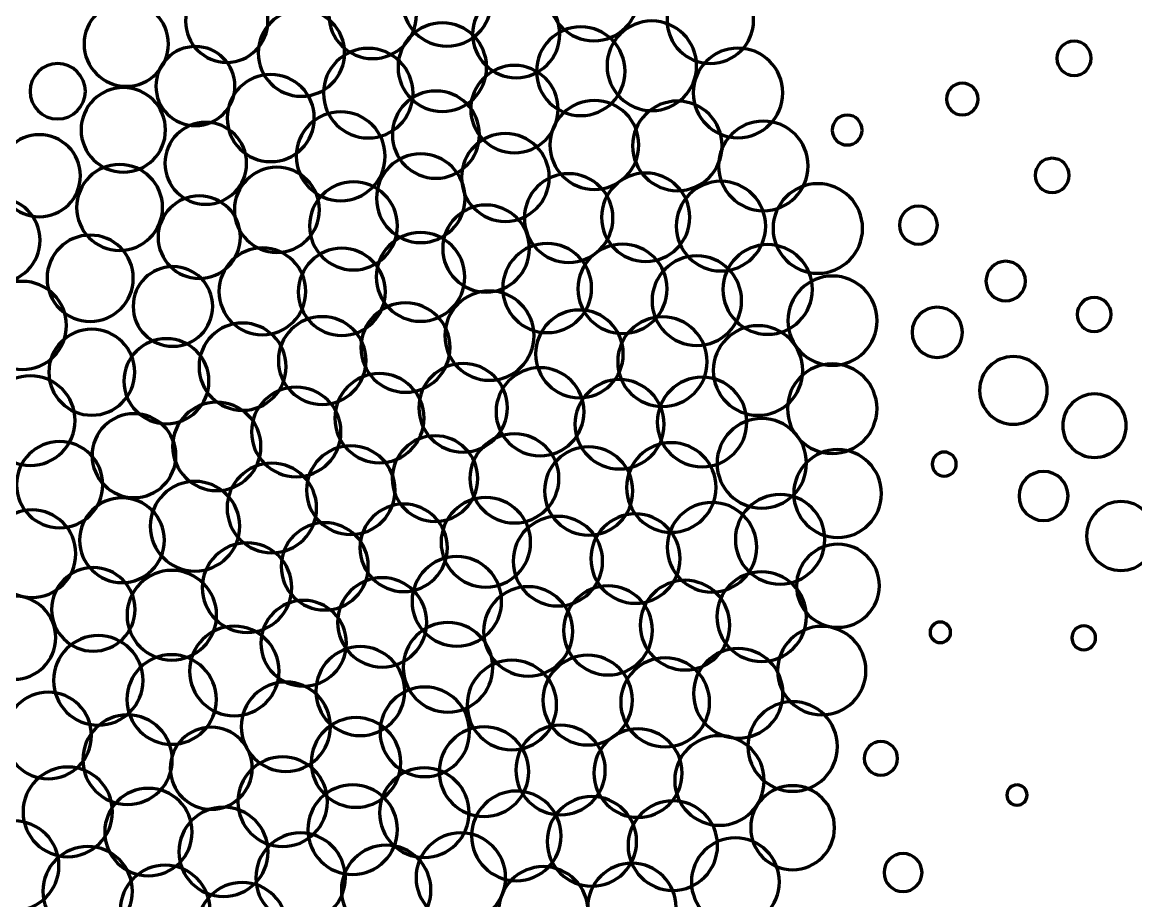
# Model space of a CAD drawing. Header units: inches. Extents: x 41 to 2959, y -2668 to -383.
# Drawn here: x 866 to 1374, y -2118 to -1717 of the extents above; entities that cross this region are included whole.
import ezdxf

# ---------------------------------------------------------------- set-up
doc = ezdxf.new("R2010")
doc.units = ezdxf.units.IN
doc.header["$MEASUREMENT"] = 0
doc.layers.add('Layer 1', color=7, linetype='Continuous')

# ---------------------------------------------------------------- blocks, each defined once
blk = doc.blocks.new('block 3')
at = {"layer": 'Layer 1', "color": 7, "lineweight": 70}
for points in [[(1126.99, -1685.03), (1138.27, -1685.03), (1147.42, -1694.17), (1147.42, -1705.45), (1147.42, -1716.74), (1138.27, -1725.88), (1126.99, -1725.88), (1115.7, -1725.88), (1106.56, -1716.74), (1106.56, -1705.45), (1106.56, -1694.17), (1115.7, -1685.03), (1126.99, -1685.03)], [(1059.95, -1687.9), (1071.12, -1687.9), (1080.18, -1696.95), (1080.18, -1708.12), (1080.18, -1719.29), (1071.12, -1728.35), (1059.95, -1728.35), (1048.79, -1728.35), (1039.73, -1719.29), (1039.73, -1708.12), (1039.73, -1696.95), (1048.79, -1687.9), (1059.95, -1687.9)], [(1026.06, -1693.96), (1037.12, -1693.96), (1046.08, -1702.93), (1046.08, -1713.98), (1046.08, -1725.04), (1037.12, -1734), (1026.06, -1734), (1015.01, -1734), (1006.04, -1725.04), (1006.04, -1713.98), (1006.04, -1702.93), (1015.01, -1693.96), (1026.06, -1693.96)], [(1180.15, -1696.73), (1191.05, -1696.73), (1199.89, -1705.56), (1199.89, -1716.47), (1199.89, -1727.37), (1191.05, -1736.22), (1180.15, -1736.22), (1169.24, -1736.22), (1160.4, -1727.37), (1160.4, -1716.47), (1160.4, -1705.56), (1169.24, -1696.73), (1180.15, -1696.73)], [(959.45, -1698.15), (969.83, -1698.15), (978.24, -1706.56), (978.24, -1716.93), (978.24, -1727.31), (969.83, -1735.72), (959.45, -1735.72), (949.07, -1735.72), (940.66, -1727.31), (940.66, -1716.93), (940.66, -1706.56), (949.07, -1698.15), (959.45, -1698.15)], [(1091.56, -1702.98), (1102.54, -1702.98), (1111.44, -1711.88), (1111.44, -1722.86), (1111.44, -1733.84), (1102.54, -1742.74), (1091.56, -1742.74), (1080.58, -1742.74), (1071.67, -1733.84), (1071.67, -1722.86), (1071.67, -1711.88), (1080.58, -1702.98), (1091.56, -1702.98)], [(913.61, -1708.09), (924.25, -1708.09), (932.88, -1716.72), (932.88, -1727.36), (932.88, -1738), (924.25, -1746.62), (913.61, -1746.62), (902.97, -1746.62), (894.35, -1738), (894.35, -1727.36), (894.35, -1716.72), (902.97, -1708.09), (913.61, -1708.09)], [(993.52, -1711.7), (1004.43, -1711.7), (1013.27, -1720.54), (1013.27, -1731.44), (1013.27, -1742.35), (1004.43, -1751.19), (993.52, -1751.19), (982.62, -1751.19), (973.78, -1742.35), (973.78, -1731.44), (973.78, -1720.54), (982.62, -1711.7), (993.52, -1711.7)], [(1153.46, -1716.86), (1164.74, -1716.86), (1173.89, -1726.01), (1173.89, -1737.29), (1173.89, -1748.58), (1164.74, -1757.73), (1153.46, -1757.73), (1142.18, -1757.73), (1133.03, -1748.58), (1133.03, -1737.29), (1133.03, -1726.01), (1142.18, -1716.86), (1153.46, -1716.86)], [(1057.85, -1717.71), (1069.02, -1717.71), (1078.07, -1726.76), (1078.07, -1737.93), (1078.07, -1749.1), (1069.02, -1758.16), (1057.85, -1758.16), (1046.68, -1758.16), (1037.62, -1749.1), (1037.62, -1737.93), (1037.62, -1726.76), (1046.68, -1717.71), (1057.85, -1717.71)], [(1121.05, -1719.58), (1132.22, -1719.58), (1141.27, -1728.64), (1141.27, -1739.81), (1141.27, -1750.98), (1132.22, -1760.03), (1121.05, -1760.03), (1109.88, -1760.03), (1100.82, -1750.98), (1100.82, -1739.81), (1100.82, -1728.64), (1109.88, -1719.58), (1121.05, -1719.58)], [(1346.14, -1726.04), (1350.47, -1726.04), (1353.98, -1729.54), (1353.98, -1733.87), (1353.98, -1738.2), (1350.47, -1741.71), (1346.14, -1741.71), (1341.81, -1741.71), (1338.3, -1738.2), (1338.3, -1733.87), (1338.3, -1729.54), (1341.81, -1726.04), (1346.14, -1726.04)], [(945.15, -1728.52), (955.11, -1728.52), (963.18, -1736.59), (963.18, -1746.55), (963.18, -1756.51), (955.11, -1764.59), (945.15, -1764.59), (935.19, -1764.59), (927.12, -1756.51), (927.12, -1746.55), (927.12, -1736.59), (935.19, -1728.52), (945.15, -1728.52)], [(1024.03, -1729.35), (1035.32, -1729.35), (1044.46, -1738.5), (1044.46, -1749.78), (1044.46, -1761.06), (1035.32, -1770.21), (1024.03, -1770.21), (1012.75, -1770.21), (1003.6, -1761.06), (1003.6, -1749.78), (1003.6, -1738.5), (1012.75, -1729.35), (1024.03, -1729.35)], [(1192.77, -1729.23), (1204.06, -1729.23), (1213.2, -1738.37), (1213.2, -1749.66), (1213.2, -1760.94), (1204.06, -1770.09), (1192.77, -1770.09), (1181.49, -1770.09), (1172.34, -1760.94), (1172.34, -1749.66), (1172.34, -1738.37), (1181.49, -1729.23), (1192.77, -1729.23)], [(882.32, -1736.29), (889.3, -1736.29), (894.95, -1741.94), (894.95, -1748.92), (894.95, -1755.89), (889.3, -1761.55), (882.32, -1761.55), (875.35, -1761.55), (869.7, -1755.89), (869.7, -1748.92), (869.7, -1741.94), (875.35, -1736.29), (882.32, -1736.29)], [(1090.77, -1737.11), (1101.79, -1737.11), (1110.72, -1746.04), (1110.72, -1757.06), (1110.72, -1768.08), (1101.79, -1777.01), (1090.77, -1777.01), (1079.75, -1777.01), (1070.82, -1768.08), (1070.82, -1757.06), (1070.82, -1746.04), (1079.75, -1737.11), (1090.77, -1737.11)], [(979.54, -1741.24), (990.52, -1741.24), (999.42, -1750.15), (999.42, -1761.13), (999.42, -1772.11), (990.52, -1781.01), (979.54, -1781.01), (968.56, -1781.01), (959.66, -1772.11), (959.66, -1761.13), (959.66, -1750.15), (968.56, -1741.24), (979.54, -1741.24)], [(912.27, -1747.25), (922.91, -1747.25), (931.53, -1755.87), (931.53, -1766.51), (931.53, -1777.15), (922.91, -1785.78), (912.27, -1785.78), (901.63, -1785.78), (893, -1777.15), (893, -1766.51), (893, -1755.87), (901.63, -1747.25), (912.27, -1747.25)], [(1295.15, -1745.27), (1299.14, -1745.27), (1302.37, -1748.51), (1302.37, -1752.49), (1302.37, -1756.48), (1299.14, -1759.72), (1295.15, -1759.72), (1291.16, -1759.72), (1287.93, -1756.48), (1287.93, -1752.49), (1287.93, -1748.51), (1291.16, -1745.27), (1295.15, -1745.27)], [(1054.92, -1748.8), (1065.9, -1748.8), (1074.8, -1757.71), (1074.8, -1768.69), (1074.8, -1779.67), (1065.9, -1788.57), (1054.92, -1788.57), (1043.94, -1788.57), (1035.04, -1779.67), (1035.04, -1768.69), (1035.04, -1757.71), (1043.94, -1748.8), (1054.92, -1748.8)], [(1127.23, -1753.1), (1138.44, -1753.1), (1147.52, -1762.19), (1147.52, -1773.4), (1147.52, -1784.6), (1138.44, -1793.69), (1127.23, -1793.69), (1116.03, -1793.69), (1106.94, -1784.6), (1106.94, -1773.4), (1106.94, -1762.19), (1116.03, -1753.1), (1127.23, -1753.1)], [(1165.1, -1753.39), (1176.38, -1753.39), (1185.53, -1762.53), (1185.53, -1773.82), (1185.53, -1785.1), (1176.38, -1794.24), (1165.1, -1794.24), (1153.82, -1794.24), (1144.67, -1785.1), (1144.67, -1773.82), (1144.67, -1762.53), (1153.82, -1753.39), (1165.1, -1753.39)], [(949.89, -1763.12), (960.19, -1763.12), (968.54, -1771.47), (968.54, -1781.77), (968.54, -1792.07), (960.19, -1800.42), (949.89, -1800.42), (939.59, -1800.42), (931.24, -1792.07), (931.24, -1781.77), (931.24, -1771.47), (939.59, -1763.12), (949.89, -1763.12)], [(1011.47, -1758.27), (1022.68, -1758.27), (1031.76, -1767.36), (1031.76, -1778.57), (1031.76, -1789.77), (1022.68, -1798.86), (1011.47, -1798.86), (1000.26, -1798.86), (991.18, -1789.77), (991.18, -1778.57), (991.18, -1767.36), (1000.26, -1758.27), (1011.47, -1758.27)], [(1204.34, -1762.53), (1215.63, -1762.53), (1224.77, -1771.68), (1224.77, -1782.96), (1224.77, -1794.24), (1215.63, -1803.39), (1204.34, -1803.39), (1193.06, -1803.39), (1183.92, -1794.24), (1183.92, -1782.96), (1183.92, -1771.68), (1193.06, -1762.53), (1204.34, -1762.53)], [(1242.61, -1759.77), (1246.37, -1759.77), (1249.42, -1762.82), (1249.42, -1766.58), (1249.42, -1770.35), (1246.37, -1773.4), (1242.61, -1773.4), (1238.85, -1773.4), (1235.8, -1770.35), (1235.8, -1766.58), (1235.8, -1762.82), (1238.85, -1759.77), (1242.61, -1759.77)], [(1086.61, -1768.2), (1097.66, -1768.2), (1106.63, -1777.16), (1106.63, -1788.22), (1106.63, -1799.27), (1097.66, -1808.23), (1086.61, -1808.23), (1075.55, -1808.23), (1066.59, -1799.27), (1066.59, -1788.22), (1066.59, -1777.16), (1075.55, -1768.2), (1086.61, -1768.2)], [(873.95, -1768.71), (884.29, -1768.71), (892.66, -1777.09), (892.66, -1787.43), (892.66, -1797.76), (884.29, -1806.14), (873.95, -1806.14), (863.61, -1806.14), (855.23, -1797.76), (855.23, -1787.43), (855.23, -1777.09), (863.61, -1768.71), (873.95, -1768.71)], [(1048.01, -1777.46), (1059.18, -1777.46), (1068.24, -1786.51), (1068.24, -1797.68), (1068.24, -1808.85), (1059.18, -1817.91), (1048.01, -1817.91), (1036.85, -1817.91), (1027.79, -1808.85), (1027.79, -1797.68), (1027.79, -1786.51), (1036.85, -1777.46), (1048.01, -1777.46)], [(910.57, -1782.29), (921.4, -1782.29), (930.18, -1791.07), (930.18, -1801.9), (930.18, -1812.73), (921.4, -1821.51), (910.57, -1821.51), (899.74, -1821.51), (890.96, -1812.73), (890.96, -1801.9), (890.96, -1791.07), (899.74, -1782.29), (910.57, -1782.29)], [(1336.15, -1779.49), (1340.44, -1779.49), (1343.92, -1782.97), (1343.92, -1787.27), (1343.92, -1791.55), (1340.44, -1795.03), (1336.15, -1795.03), (1331.86, -1795.03), (1328.38, -1791.55), (1328.38, -1787.27), (1328.38, -1782.97), (1331.86, -1779.49), (1336.15, -1779.49)], [(982.35, -1783.58), (993.06, -1783.58), (1001.75, -1792.26), (1001.75, -1802.98), (1001.75, -1813.69), (993.06, -1822.38), (982.35, -1822.38), (971.63, -1822.38), (962.94, -1813.69), (962.94, -1802.98), (962.94, -1792.26), (971.63, -1783.58), (982.35, -1783.58)], [(1115.49, -1786.52), (1126.66, -1786.52), (1135.72, -1795.57), (1135.72, -1806.74), (1135.72, -1817.91), (1126.66, -1826.97), (1115.49, -1826.97), (1104.32, -1826.97), (1095.27, -1817.91), (1095.27, -1806.74), (1095.27, -1795.57), (1104.32, -1786.52), (1115.49, -1786.52)], [(1150.65, -1786.21), (1161.78, -1786.21), (1170.8, -1795.23), (1170.8, -1806.36), (1170.8, -1817.5), (1161.78, -1826.52), (1150.65, -1826.52), (1139.51, -1826.52), (1130.49, -1817.5), (1130.49, -1806.36), (1130.49, -1795.23), (1139.51, -1786.21), (1150.65, -1786.21)], [(1017.31, -1790.21), (1028.4, -1790.21), (1037.39, -1799.21), (1037.39, -1810.3), (1037.39, -1821.4), (1028.4, -1830.39), (1017.31, -1830.39), (1006.21, -1830.39), (997.22, -1821.4), (997.22, -1810.3), (997.22, -1799.21), (1006.21, -1790.21), (1017.31, -1790.21)], [(1184.97, -1789.98), (1196.26, -1789.98), (1205.4, -1799.12), (1205.4, -1810.41), (1205.4, -1821.69), (1196.26, -1830.84), (1184.97, -1830.84), (1173.69, -1830.84), (1164.55, -1821.69), (1164.55, -1810.41), (1164.55, -1799.12), (1173.69, -1789.98), (1184.97, -1789.98)], [(1229.19, -1791.06), (1240.47, -1791.06), (1249.62, -1800.2), (1249.62, -1811.49), (1249.62, -1822.77), (1240.47, -1831.91), (1229.19, -1831.91), (1217.91, -1831.91), (1208.76, -1822.77), (1208.76, -1811.49), (1208.76, -1800.2), (1217.91, -1791.06), (1229.19, -1791.06)], [(855.02, -1797.58), (865.66, -1797.58), (874.28, -1806.21), (874.28, -1816.85), (874.28, -1827.48), (865.66, -1836.11), (855.02, -1836.11), (844.38, -1836.11), (835.75, -1827.48), (835.75, -1816.85), (835.75, -1806.21), (844.38, -1797.58), (855.02, -1797.58)], [(946.92, -1796.66), (957.3, -1796.66), (965.71, -1805.07), (965.71, -1815.45), (965.71, -1825.83), (957.3, -1834.24), (946.92, -1834.24), (936.55, -1834.24), (928.14, -1825.83), (928.14, -1815.45), (928.14, -1805.07), (936.55, -1796.66), (946.92, -1796.66)], [(1077.81, -1800.82), (1088.75, -1800.82), (1097.62, -1809.69), (1097.62, -1820.63), (1097.62, -1831.58), (1088.75, -1840.45), (1077.81, -1840.45), (1066.86, -1840.45), (1058, -1831.58), (1058, -1820.63), (1058, -1809.69), (1066.86, -1800.82), (1077.81, -1800.82)], [(1275.1, -1801.28), (1279.88, -1801.28), (1283.76, -1805.16), (1283.76, -1809.94), (1283.76, -1814.72), (1279.88, -1818.6), (1275.1, -1818.6), (1270.32, -1818.6), (1266.44, -1814.72), (1266.44, -1809.94), (1266.44, -1805.16), (1270.32, -1801.28), (1275.1, -1801.28)], [(1047.89, -1813.37), (1059.06, -1813.37), (1068.11, -1822.42), (1068.11, -1833.59), (1068.11, -1844.76), (1059.06, -1853.81), (1047.89, -1853.81), (1036.72, -1853.81), (1027.66, -1844.76), (1027.66, -1833.59), (1027.66, -1822.42), (1036.72, -1813.37), (1047.89, -1813.37)], [(897.15, -1814.51), (908.02, -1814.51), (916.82, -1823.32), (916.82, -1834.19), (916.82, -1845.06), (908.02, -1853.87), (897.15, -1853.87), (886.28, -1853.87), (877.47, -1845.06), (877.47, -1834.19), (877.47, -1823.32), (886.28, -1814.51), (897.15, -1814.51)], [(1105.69, -1818.38), (1116.9, -1818.38), (1125.99, -1827.46), (1125.99, -1838.67), (1125.99, -1849.88), (1116.9, -1858.97), (1105.69, -1858.97), (1094.49, -1858.97), (1085.4, -1849.88), (1085.4, -1838.67), (1085.4, -1827.46), (1094.49, -1818.38), (1105.69, -1818.38)], [(1140.05, -1818.65), (1151.29, -1818.65), (1160.41, -1827.76), (1160.41, -1839.01), (1160.41, -1850.25), (1151.29, -1859.37), (1140.05, -1859.37), (1128.8, -1859.37), (1119.69, -1850.25), (1119.69, -1839.01), (1119.69, -1827.76), (1128.8, -1818.65), (1140.05, -1818.65)], [(1206.31, -1818.86), (1217.59, -1818.86), (1226.74, -1828.01), (1226.74, -1839.29), (1226.74, -1850.58), (1217.59, -1859.72), (1206.31, -1859.72), (1195.03, -1859.72), (1185.88, -1850.58), (1185.88, -1839.29), (1185.88, -1828.01), (1195.03, -1818.86), (1206.31, -1818.86)], [(975.71, -1820.37), (986.66, -1820.37), (995.53, -1829.24), (995.53, -1840.18), (995.53, -1851.12), (986.66, -1859.99), (975.71, -1859.99), (964.77, -1859.99), (955.9, -1851.12), (955.9, -1840.18), (955.9, -1829.24), (964.77, -1820.37), (975.71, -1820.37)], [(1011.98, -1820.52), (1022.96, -1820.52), (1031.86, -1829.42), (1031.86, -1840.4), (1031.86, -1851.38), (1022.96, -1860.28), (1011.98, -1860.28), (1001, -1860.28), (992.1, -1851.38), (992.1, -1840.4), (992.1, -1829.42), (1001, -1820.52), (1011.98, -1820.52)], [(1173.99, -1823.99), (1185.27, -1823.99), (1194.42, -1833.14), (1194.42, -1844.42), (1194.42, -1855.7), (1185.27, -1864.85), (1173.99, -1864.85), (1162.71, -1864.85), (1153.56, -1855.7), (1153.56, -1844.42), (1153.56, -1833.14), (1162.71, -1823.99), (1173.99, -1823.99)], [(934.92, -1828.84), (944.95, -1828.84), (953.09, -1836.98), (953.09, -1847.01), (953.09, -1857.05), (944.95, -1865.18), (934.92, -1865.18), (924.88, -1865.18), (916.75, -1857.05), (916.75, -1847.01), (916.75, -1836.98), (924.88, -1828.84), (934.92, -1828.84)], [(1314.92, -1826.45), (1319.9, -1826.45), (1323.93, -1830.49), (1323.93, -1835.46), (1323.93, -1840.43), (1319.9, -1844.46), (1314.92, -1844.46), (1309.96, -1844.46), (1305.92, -1840.43), (1305.92, -1835.46), (1305.92, -1830.49), (1309.96, -1826.45), (1314.92, -1826.45)], [(1235.91, -1833.17), (1247.15, -1833.17), (1256.27, -1842.29), (1256.27, -1853.53), (1256.27, -1864.78), (1247.15, -1873.89), (1235.91, -1873.89), (1224.66, -1873.89), (1215.55, -1864.78), (1215.55, -1853.53), (1215.55, -1842.29), (1224.66, -1833.17), (1235.91, -1833.17)], [(866.24, -1835.63), (877.34, -1835.63), (886.33, -1844.63), (886.33, -1855.72), (886.33, -1866.81), (877.34, -1875.81), (866.24, -1875.81), (855.15, -1875.81), (846.16, -1866.81), (846.16, -1855.72), (846.16, -1844.63), (855.15, -1835.63), (866.24, -1835.63)], [(1079.33, -1840), (1090.58, -1840), (1099.69, -1849.12), (1099.69, -1860.36), (1099.69, -1871.61), (1090.58, -1880.72), (1079.33, -1880.72), (1068.09, -1880.72), (1058.97, -1871.61), (1058.97, -1860.36), (1058.97, -1849.12), (1068.09, -1840), (1079.33, -1840)], [(1355.3, -1842.91), (1359.59, -1842.91), (1363.07, -1846.38), (1363.07, -1850.68), (1363.07, -1854.97), (1359.59, -1858.44), (1355.3, -1858.44), (1351.01, -1858.44), (1347.53, -1854.97), (1347.53, -1850.68), (1347.53, -1846.38), (1351.01, -1842.91), (1355.3, -1842.91)], [(1041.02, -1845.44), (1052.27, -1845.44), (1061.38, -1854.56), (1061.38, -1865.8), (1061.38, -1877.05), (1052.27, -1886.16), (1041.02, -1886.16), (1029.78, -1886.16), (1020.66, -1877.05), (1020.66, -1865.8), (1020.66, -1854.56), (1029.78, -1845.44), (1041.02, -1845.44)], [(1120.41, -1848.66), (1131.47, -1848.66), (1140.43, -1857.62), (1140.43, -1868.68), (1140.43, -1879.74), (1131.47, -1888.7), (1120.41, -1888.7), (1109.35, -1888.7), (1100.39, -1879.74), (1100.39, -1868.68), (1100.39, -1857.62), (1109.35, -1848.66), (1120.41, -1848.66)], [(1283.71, -1847.36), (1290.04, -1847.36), (1295.17, -1852.5), (1295.17, -1858.83), (1295.17, -1865.16), (1290.04, -1870.29), (1283.71, -1870.29), (1277.38, -1870.29), (1272.24, -1865.16), (1272.24, -1858.83), (1272.24, -1852.5), (1277.38, -1847.36), (1283.71, -1847.36)], [(966.69, -1854.61), (977.67, -1854.61), (986.57, -1863.52), (986.57, -1874.5), (986.57, -1885.48), (977.67, -1894.38), (966.69, -1894.38), (955.7, -1894.38), (946.8, -1885.48), (946.8, -1874.5), (946.8, -1863.52), (955.7, -1854.61), (966.69, -1854.61)], [(1003.03, -1851.7), (1014.08, -1851.7), (1023.04, -1860.67), (1023.04, -1871.72), (1023.04, -1882.78), (1014.08, -1891.74), (1003.03, -1891.74), (991.97, -1891.74), (983.01, -1882.78), (983.01, -1871.72), (983.01, -1860.67), (991.97, -1851.7), (1003.03, -1851.7)], [(1158.29, -1851.8), (1169.57, -1851.8), (1178.72, -1860.95), (1178.72, -1872.23), (1178.72, -1883.51), (1169.57, -1892.66), (1158.29, -1892.66), (1147.01, -1892.66), (1137.86, -1883.51), (1137.86, -1872.23), (1137.86, -1860.95), (1147.01, -1851.8), (1158.29, -1851.8)], [(897.85, -1857.42), (908.68, -1857.42), (917.46, -1866.2), (917.46, -1877.03), (917.46, -1887.86), (908.68, -1896.64), (897.85, -1896.64), (887.03, -1896.64), (878.25, -1887.86), (878.25, -1877.03), (878.25, -1866.2), (887.03, -1857.42), (897.85, -1857.42)], [(1201.92, -1855.83), (1213.2, -1855.83), (1222.35, -1864.98), (1222.35, -1876.26), (1222.35, -1887.54), (1213.2, -1896.69), (1201.92, -1896.69), (1190.63, -1896.69), (1181.49, -1887.54), (1181.49, -1876.26), (1181.49, -1864.98), (1190.63, -1855.83), (1201.92, -1855.83)], [(931.94, -1861.73), (942.65, -1861.73), (951.34, -1870.41), (951.34, -1881.13), (951.34, -1891.84), (942.65, -1900.53), (931.94, -1900.53), (921.22, -1900.53), (912.54, -1891.84), (912.54, -1881.13), (912.54, -1870.41), (921.22, -1861.73), (931.94, -1861.73)], [(1318.45, -1869.89), (1326.97, -1869.89), (1333.88, -1876.8), (1333.88, -1885.32), (1333.88, -1893.85), (1326.97, -1900.76), (1318.45, -1900.76), (1309.93, -1900.76), (1303.01, -1893.85), (1303.01, -1885.32), (1303.01, -1876.8), (1309.93, -1869.89), (1318.45, -1869.89)], [(1067.33, -1873.03), (1078.5, -1873.03), (1087.56, -1882.08), (1087.56, -1893.25), (1087.56, -1904.42), (1078.5, -1913.48), (1067.33, -1913.48), (1056.16, -1913.48), (1047.11, -1904.42), (1047.11, -1893.25), (1047.11, -1882.08), (1056.16, -1873.03), (1067.33, -1873.03)], [(1102.45, -1874.99), (1113.54, -1874.99), (1122.54, -1883.98), (1122.54, -1895.08), (1122.54, -1906.17), (1113.54, -1915.16), (1102.45, -1915.16), (1091.36, -1915.16), (1082.36, -1906.17), (1082.36, -1895.08), (1082.36, -1883.98), (1091.36, -1874.99), (1102.45, -1874.99)], [(1235.78, -1873.22), (1247.06, -1873.22), (1256.21, -1882.37), (1256.21, -1893.65), (1256.21, -1904.93), (1247.06, -1914.08), (1235.78, -1914.08), (1224.49, -1914.08), (1215.35, -1904.93), (1215.35, -1893.65), (1215.35, -1882.37), (1224.49, -1873.22), (1235.78, -1873.22)], [(869.85, -1878.66), (881.13, -1878.66), (890.28, -1887.8), (890.28, -1899.09), (890.28, -1910.37), (881.13, -1919.52), (869.85, -1919.52), (858.56, -1919.52), (849.42, -1910.37), (849.42, -1899.09), (849.42, -1887.8), (858.56, -1878.66), (869.85, -1878.66)], [(1029.13, -1877.62), (1040.37, -1877.62), (1049.49, -1886.74), (1049.49, -1897.98), (1049.49, -1909.23), (1040.37, -1918.35), (1029.13, -1918.35), (1017.88, -1918.35), (1008.77, -1909.23), (1008.77, -1897.98), (1008.77, -1886.74), (1017.88, -1877.62), (1029.13, -1877.62)], [(1176.39, -1879.33), (1187.68, -1879.33), (1196.82, -1888.47), (1196.82, -1899.76), (1196.82, -1911.04), (1187.68, -1920.19), (1176.39, -1920.19), (1165.11, -1920.19), (1155.96, -1911.04), (1155.96, -1899.76), (1155.96, -1888.47), (1165.11, -1879.33), (1176.39, -1879.33)], [(991.17, -1883.82), (1002.46, -1883.82), (1011.6, -1892.97), (1011.6, -1904.25), (1011.6, -1915.53), (1002.46, -1924.68), (991.17, -1924.68), (979.89, -1924.68), (970.74, -1915.53), (970.74, -1904.25), (970.74, -1892.97), (979.89, -1883.82), (991.17, -1883.82)], [(1138.73, -1880.42), (1149.97, -1880.42), (1159.09, -1889.54), (1159.09, -1900.79), (1159.09, -1912.03), (1149.97, -1921.15), (1138.73, -1921.15), (1127.48, -1921.15), (1118.37, -1912.03), (1118.37, -1900.79), (1118.37, -1889.54), (1127.48, -1880.42), (1138.73, -1880.42)], [(1355.49, -1886.96), (1363.48, -1886.96), (1369.96, -1893.44), (1369.96, -1901.43), (1369.96, -1909.43), (1363.48, -1915.91), (1355.49, -1915.91), (1347.49, -1915.91), (1341.01, -1909.43), (1341.01, -1901.43), (1341.01, -1893.44), (1347.49, -1886.96), (1355.49, -1886.96)], [(954.9, -1890.69), (966.03, -1890.69), (975.05, -1899.71), (975.05, -1910.84), (975.05, -1921.97), (966.03, -1931), (954.9, -1931), (943.77, -1931), (934.74, -1921.97), (934.74, -1910.84), (934.74, -1899.71), (943.77, -1890.69), (954.9, -1890.69)], [(917.14, -1895.94), (927.71, -1895.94), (936.27, -1904.5), (936.27, -1915.07), (936.27, -1925.63), (927.71, -1934.2), (917.14, -1934.2), (906.57, -1934.2), (898.01, -1925.63), (898.01, -1915.07), (898.01, -1904.5), (906.57, -1895.94), (917.14, -1895.94)], [(1203.63, -1898.16), (1214.91, -1898.16), (1224.06, -1907.3), (1224.06, -1918.58), (1224.06, -1929.87), (1214.91, -1939.01), (1203.63, -1939.01), (1192.35, -1939.01), (1183.2, -1929.87), (1183.2, -1918.58), (1183.2, -1907.3), (1192.35, -1898.16), (1203.63, -1898.16)], [(1090.76, -1905.17), (1101.97, -1905.17), (1111.06, -1914.25), (1111.06, -1925.46), (1111.06, -1936.67), (1101.97, -1945.75), (1090.76, -1945.75), (1079.56, -1945.75), (1070.47, -1936.67), (1070.47, -1925.46), (1070.47, -1914.25), (1079.56, -1905.17), (1090.76, -1905.17)], [(883.19, -1908.65), (894.06, -1908.65), (902.87, -1917.46), (902.87, -1928.33), (902.87, -1939.2), (894.06, -1948.01), (883.19, -1948.01), (872.33, -1948.01), (863.52, -1939.2), (863.52, -1928.33), (863.52, -1917.46), (872.33, -1908.65), (883.19, -1908.65)], [(1054.51, -1906.02), (1065.31, -1906.02), (1074.05, -1914.77), (1074.05, -1925.56), (1074.05, -1936.35), (1065.31, -1945.1), (1054.51, -1945.1), (1043.72, -1945.1), (1034.97, -1936.35), (1034.97, -1925.56), (1034.97, -1914.77), (1043.72, -1906.02), (1054.51, -1906.02)], [(1162.32, -1909.16), (1173.61, -1909.16), (1182.75, -1918.31), (1182.75, -1929.59), (1182.75, -1940.87), (1173.61, -1950.02), (1162.32, -1950.02), (1151.04, -1950.02), (1141.89, -1940.87), (1141.89, -1929.59), (1141.89, -1918.31), (1151.04, -1909.16), (1162.32, -1909.16)], [(1016.08, -1910.58), (1027.25, -1910.58), (1036.3, -1919.64), (1036.3, -1930.81), (1036.3, -1941.98), (1027.25, -1951.03), (1016.08, -1951.03), (1004.91, -1951.03), (995.86, -1941.98), (995.86, -1930.81), (995.86, -1919.64), (1004.91, -1910.58), (1016.08, -1910.58)], [(1124.61, -1911.04), (1135.75, -1911.04), (1144.77, -1920.06), (1144.77, -1931.19), (1144.77, -1942.32), (1135.75, -1951.35), (1124.61, -1951.35), (1113.48, -1951.35), (1104.46, -1942.32), (1104.46, -1931.19), (1104.46, -1920.06), (1113.48, -1911.04), (1124.61, -1911.04)], [(1238.22, -1912.34), (1249.28, -1912.34), (1258.24, -1921.31), (1258.24, -1932.36), (1258.24, -1943.42), (1249.28, -1952.38), (1238.22, -1952.38), (1227.17, -1952.38), (1218.21, -1943.42), (1218.21, -1932.36), (1218.21, -1921.31), (1227.17, -1912.34), (1238.22, -1912.34)], [(1286.89, -1913.44), (1289.93, -1913.44), (1292.4, -1915.9), (1292.4, -1918.95), (1292.4, -1921.99), (1289.93, -1924.46), (1286.89, -1924.46), (1283.85, -1924.46), (1281.38, -1921.99), (1281.38, -1918.95), (1281.38, -1915.9), (1283.85, -1913.44), (1286.89, -1913.44)], [(980.05, -1918.53), (991.33, -1918.53), (1000.48, -1927.67), (1000.48, -1938.95), (1000.48, -1950.23), (991.33, -1959.38), (980.05, -1959.38), (968.77, -1959.38), (959.62, -1950.23), (959.62, -1938.95), (959.62, -1927.67), (968.77, -1918.53), (980.05, -1918.53)], [(1332.23, -1922.28), (1338.41, -1922.28), (1343.42, -1927.29), (1343.42, -1933.47), (1343.42, -1939.65), (1338.41, -1944.66), (1332.23, -1944.66), (1326.05, -1944.66), (1321.04, -1939.65), (1321.04, -1933.47), (1321.04, -1927.29), (1326.05, -1922.28), (1332.23, -1922.28)], [(944.97, -1926.83), (956.25, -1926.83), (965.4, -1935.98), (965.4, -1947.26), (965.4, -1958.55), (956.25, -1967.69), (944.97, -1967.69), (933.69, -1967.69), (924.54, -1958.55), (924.54, -1947.26), (924.54, -1935.98), (933.69, -1926.83), (944.97, -1926.83)], [(911.68, -1934.31), (922.35, -1934.31), (931.01, -1942.97), (931.01, -1953.65), (931.01, -1964.33), (922.35, -1972.98), (911.68, -1972.98), (901, -1972.98), (892.34, -1964.33), (892.34, -1953.65), (892.34, -1942.97), (901, -1934.31), (911.68, -1934.31)], [(1077.71, -1934.19), (1088.99, -1934.19), (1098.13, -1943.34), (1098.13, -1954.62), (1098.13, -1965.9), (1088.99, -1975.05), (1077.71, -1975.05), (1066.42, -1975.05), (1057.28, -1965.9), (1057.28, -1954.62), (1057.28, -1943.34), (1066.42, -1934.19), (1077.71, -1934.19)], [(1211.99, -1932.82), (1223.27, -1932.82), (1232.42, -1941.97), (1232.42, -1953.25), (1232.42, -1964.53), (1223.27, -1973.68), (1211.99, -1973.68), (1200.7, -1973.68), (1191.56, -1964.53), (1191.56, -1953.25), (1191.56, -1941.97), (1200.7, -1932.82), (1211.99, -1932.82)], [(870.65, -1939.84), (881.67, -1939.84), (890.6, -1948.77), (890.6, -1959.79), (890.6, -1970.81), (881.67, -1979.74), (870.65, -1979.74), (859.63, -1979.74), (850.7, -1970.81), (850.7, -1959.79), (850.7, -1948.77), (859.63, -1939.84), (870.65, -1939.84)], [(1040.21, -1937.17), (1051.23, -1937.17), (1060.16, -1946.1), (1060.16, -1957.12), (1060.16, -1968.13), (1051.23, -1977.07), (1040.21, -1977.07), (1029.19, -1977.07), (1020.26, -1968.13), (1020.26, -1957.12), (1020.26, -1946.1), (1029.19, -1937.17), (1040.21, -1937.17)], [(1180.88, -1936.42), (1192.16, -1936.42), (1201.31, -1945.57), (1201.31, -1956.85), (1201.31, -1968.13), (1192.16, -1977.28), (1180.88, -1977.28), (1169.6, -1977.28), (1160.45, -1968.13), (1160.45, -1956.85), (1160.45, -1945.57), (1169.6, -1936.42), (1180.88, -1936.42)], [(1367.55, -1936.03), (1376.22, -1936.03), (1383.25, -1943.06), (1383.25, -1951.74), (1383.25, -1960.41), (1376.22, -1967.44), (1367.55, -1967.44), (1358.87, -1967.44), (1351.84, -1960.41), (1351.84, -1951.74), (1351.84, -1943.06), (1358.87, -1936.03), (1367.55, -1936.03)], [(1004.19, -1945.68), (1015.17, -1945.68), (1024.07, -1954.59), (1024.07, -1965.57), (1024.07, -1976.55), (1015.17, -1985.45), (1004.19, -1985.45), (993.21, -1985.45), (984.31, -1976.55), (984.31, -1965.57), (984.31, -1954.59), (993.21, -1945.68), (1004.19, -1945.68)], [(1110.57, -1942.76), (1121.85, -1942.76), (1131, -1951.91), (1131, -1963.19), (1131, -1974.47), (1121.85, -1983.62), (1110.57, -1983.62), (1099.28, -1983.62), (1090.14, -1974.47), (1090.14, -1963.19), (1090.14, -1951.91), (1099.28, -1942.76), (1110.57, -1942.76)], [(1145.96, -1941.68), (1157.2, -1941.68), (1166.32, -1950.8), (1166.32, -1962.04), (1166.32, -1973.29), (1157.2, -1982.4), (1145.96, -1982.4), (1134.71, -1982.4), (1125.59, -1973.29), (1125.59, -1962.04), (1125.59, -1950.8), (1134.71, -1941.68), (1145.96, -1941.68)], [(968.74, -1954.82), (980.02, -1954.82), (989.16, -1963.96), (989.16, -1975.25), (989.16, -1986.53), (980.02, -1995.68), (968.74, -1995.68), (957.45, -1995.68), (948.31, -1986.53), (948.31, -1975.25), (948.31, -1963.96), (957.45, -1954.82), (968.74, -1954.82)], [(1238.38, -1955.49), (1248.83, -1955.49), (1257.3, -1963.97), (1257.3, -1974.42), (1257.3, -1984.87), (1248.83, -1993.34), (1238.38, -1993.34), (1227.93, -1993.34), (1219.46, -1984.87), (1219.46, -1974.42), (1219.46, -1963.97), (1227.93, -1955.49), (1238.38, -1955.49)], [(1064.46, -1961.1), (1075.74, -1961.1), (1084.89, -1970.25), (1084.89, -1981.53), (1084.89, -1992.81), (1075.74, -2001.96), (1064.46, -2001.96), (1053.18, -2001.96), (1044.03, -1992.81), (1044.03, -1981.53), (1044.03, -1970.25), (1053.18, -1961.1), (1064.46, -1961.1)], [(898.54, -1966.13), (909.06, -1966.13), (917.6, -1974.67), (917.6, -1985.19), (917.6, -1995.72), (909.06, -2004.25), (898.54, -2004.25), (888.01, -2004.25), (879.48, -1995.72), (879.48, -1985.19), (879.48, -1974.67), (888.01, -1966.13), (898.54, -1966.13)], [(934.4, -1967.41), (945.69, -1967.41), (954.83, -1976.55), (954.83, -1987.84), (954.83, -1999.12), (945.69, -2008.27), (934.4, -2008.27), (923.12, -2008.27), (913.97, -1999.12), (913.97, -1987.84), (913.97, -1976.55), (923.12, -1967.41), (934.4, -1967.41)], [(1030.36, -1970.74), (1041.61, -1970.74), (1050.72, -1979.86), (1050.72, -1991.1), (1050.72, -2002.35), (1041.61, -2011.46), (1030.36, -2011.46), (1019.12, -2011.46), (1010, -2002.35), (1010, -1991.1), (1010, -1979.86), (1019.12, -1970.74), (1030.36, -1970.74)], [(1203.57, -1968.07), (1214.85, -1968.07), (1224, -1977.22), (1224, -1988.5), (1224, -1999.79), (1214.85, -2008.93), (1203.57, -2008.93), (1192.28, -2008.93), (1183.14, -1999.79), (1183.14, -1988.5), (1183.14, -1977.22), (1192.28, -1968.07), (1203.57, -1968.07)], [(1096.99, -1974.85), (1108.24, -1974.85), (1117.35, -1983.96), (1117.35, -1995.21), (1117.35, -2006.45), (1108.24, -2015.57), (1096.99, -2015.57), (1085.75, -2015.57), (1076.63, -2006.45), (1076.63, -1995.21), (1076.63, -1983.96), (1085.75, -1974.85), (1096.99, -1974.85)], [(1133.48, -1974.48), (1144.69, -1974.48), (1153.78, -1983.57), (1153.78, -1994.77), (1153.78, -2005.98), (1144.69, -2015.07), (1133.48, -2015.07), (1122.27, -2015.07), (1113.19, -2005.98), (1113.19, -1994.77), (1113.19, -1983.57), (1122.27, -1974.48), (1133.48, -1974.48)], [(1168.59, -1971.93), (1179.87, -1971.93), (1189.02, -1981.08), (1189.02, -1992.36), (1189.02, -2003.64), (1179.87, -2012.79), (1168.59, -2012.79), (1157.31, -2012.79), (1148.16, -2003.64), (1148.16, -1992.36), (1148.16, -1981.08), (1157.31, -1971.93), (1168.59, -1971.93)], [(862.42, -1979.09), (872.91, -1979.09), (881.42, -1987.59), (881.42, -1998.08), (881.42, -2008.57), (872.91, -2017.07), (862.42, -2017.07), (851.94, -2017.07), (843.43, -2008.57), (843.43, -1998.08), (843.43, -1987.59), (851.94, -1979.09), (862.42, -1979.09)], [(994.56, -1981.1), (1005.35, -1981.1), (1014.1, -1989.84), (1014.1, -2000.63), (1014.1, -2011.43), (1005.35, -2020.17), (994.56, -2020.17), (983.77, -2020.17), (975.02, -2011.43), (975.02, -2000.63), (975.02, -1989.84), (983.77, -1981.1), (994.56, -1981.1)], [(1060.4, -1991.19), (1071.69, -1991.19), (1080.83, -2000.34), (1080.83, -2011.62), (1080.83, -2022.9), (1071.69, -2032.05), (1060.4, -2032.05), (1049.12, -2032.05), (1039.97, -2022.9), (1039.97, -2011.62), (1039.97, -2000.34), (1049.12, -1991.19), (1060.4, -1991.19)], [(1285.1, -1990.96), (1287.69, -1990.96), (1289.79, -1993.06), (1289.79, -1995.65), (1289.79, -1998.24), (1287.69, -2000.34), (1285.1, -2000.34), (1282.51, -2000.34), (1280.41, -1998.24), (1280.41, -1995.65), (1280.41, -1993.06), (1282.51, -1990.96), (1285.1, -1990.96)], [(962.89, -1992.87), (974.17, -1992.87), (983.32, -2002.02), (983.32, -2013.3), (983.32, -2024.58), (974.17, -2033.73), (962.89, -2033.73), (951.6, -2033.73), (942.46, -2024.58), (942.46, -2013.3), (942.46, -2002.02), (951.6, -1992.87), (962.89, -1992.87)], [(1231, -1992.95), (1242.13, -1992.95), (1251.16, -2001.97), (1251.16, -2013.1), (1251.16, -2024.23), (1242.13, -2033.26), (1231, -2033.26), (1219.87, -2033.26), (1210.85, -2024.23), (1210.85, -2013.1), (1210.85, -2001.97), (1219.87, -1992.95), (1231, -1992.95)], [(1350.53, -1992.7), (1353.54, -1992.7), (1355.97, -1995.14), (1355.97, -1998.14), (1355.97, -2001.15), (1353.54, -2003.59), (1350.53, -2003.59), (1347.52, -2003.59), (1345.09, -2001.15), (1345.09, -1998.14), (1345.09, -1995.14), (1347.52, -1992.7), (1350.53, -1992.7)], [(900.83, -1997.15), (912.11, -1997.15), (921.26, -2006.3), (921.26, -2017.58), (921.26, -2028.87), (912.11, -2038.01), (900.83, -2038.01), (889.54, -2038.01), (880.4, -2028.87), (880.4, -2017.58), (880.4, -2006.3), (889.54, -1997.15), (900.83, -1997.15)], [(934.3, -2005.86), (945.59, -2005.86), (954.73, -2015), (954.73, -2026.29), (954.73, -2037.57), (945.59, -2046.72), (934.3, -2046.72), (923.02, -2046.72), (913.88, -2037.57), (913.88, -2026.29), (913.88, -2015), (923.02, -2005.86), (934.3, -2005.86)], [(1020.41, -2002.18), (1031.62, -2002.18), (1040.7, -2011.27), (1040.7, -2022.47), (1040.7, -2033.68), (1031.62, -2042.77), (1020.41, -2042.77), (1009.21, -2042.77), (1000.12, -2033.68), (1000.12, -2022.47), (1000.12, -2011.27), (1009.21, -2002.18), (1020.41, -2002.18)], [(1124.18, -2006.13), (1135.46, -2006.13), (1144.61, -2015.28), (1144.61, -2026.56), (1144.61, -2037.84), (1135.46, -2046.99), (1124.18, -2046.99), (1112.9, -2046.99), (1103.75, -2037.84), (1103.75, -2026.56), (1103.75, -2015.28), (1112.9, -2006.13), (1124.18, -2006.13)], [(1192.87, -2003.05), (1204.15, -2003.05), (1213.3, -2012.2), (1213.3, -2023.48), (1213.3, -2034.76), (1204.15, -2043.91), (1192.87, -2043.91), (1181.59, -2043.91), (1172.44, -2034.76), (1172.44, -2023.48), (1172.44, -2012.2), (1181.59, -2003.05), (1192.87, -2003.05)], [(1089.59, -2008.35), (1100.88, -2008.35), (1110.02, -2017.49), (1110.02, -2028.77), (1110.02, -2040.06), (1100.88, -2049.2), (1089.59, -2049.2), (1078.31, -2049.2), (1069.16, -2040.06), (1069.16, -2028.77), (1069.16, -2017.49), (1078.31, -2008.35), (1089.59, -2008.35)], [(1159.54, -2007.3), (1170.75, -2007.3), (1179.84, -2016.39), (1179.84, -2027.6), (1179.84, -2038.8), (1170.75, -2047.89), (1159.54, -2047.89), (1148.33, -2047.89), (1139.25, -2038.8), (1139.25, -2027.6), (1139.25, -2016.39), (1148.33, -2007.3), (1159.54, -2007.3)], [(986.45, -2018.32), (997.69, -2018.32), (1006.81, -2027.43), (1006.81, -2038.68), (1006.81, -2049.92), (997.69, -2059.04), (986.45, -2059.04), (975.2, -2059.04), (966.08, -2049.92), (966.08, -2038.68), (966.08, -2027.43), (975.2, -2018.32), (986.45, -2018.32)], [(1049.84, -2020.59), (1061.12, -2020.59), (1070.26, -2029.73), (1070.26, -2041.02), (1070.26, -2052.3), (1061.12, -2061.45), (1049.84, -2061.45), (1038.55, -2061.45), (1029.41, -2052.3), (1029.41, -2041.02), (1029.41, -2029.73), (1038.55, -2020.59), (1049.84, -2020.59)], [(877.99, -2022.94), (888.9, -2022.94), (897.74, -2031.78), (897.74, -2042.68), (897.74, -2053.59), (888.9, -2062.43), (877.99, -2062.43), (867.09, -2062.43), (858.25, -2053.59), (858.25, -2042.68), (858.25, -2031.78), (867.09, -2022.94), (877.99, -2022.94)], [(1217.74, -2027.27), (1229.02, -2027.27), (1238.17, -2036.42), (1238.17, -2047.7), (1238.17, -2058.98), (1229.02, -2068.13), (1217.74, -2068.13), (1206.46, -2068.13), (1197.31, -2058.98), (1197.31, -2047.7), (1197.31, -2036.42), (1206.46, -2027.27), (1217.74, -2027.27)], [(914.2, -2033.31), (925.48, -2033.31), (934.62, -2042.46), (934.62, -2053.74), (934.62, -2065.02), (925.48, -2074.17), (914.2, -2074.17), (902.91, -2074.17), (893.77, -2065.02), (893.77, -2053.74), (893.77, -2042.46), (902.91, -2033.31), (914.2, -2033.31)], [(1018.45, -2034.56), (1029.73, -2034.56), (1038.87, -2043.71), (1038.87, -2054.99), (1038.87, -2066.28), (1029.73, -2075.42), (1018.45, -2075.42), (1007.16, -2075.42), (998.02, -2066.28), (998.02, -2054.99), (998.02, -2043.71), (1007.16, -2034.56), (1018.45, -2034.56)], [(952.38, -2038.91), (962.72, -2038.91), (971.1, -2047.29), (971.1, -2057.63), (971.1, -2067.97), (962.72, -2076.35), (952.38, -2076.35), (942.05, -2076.35), (933.66, -2067.97), (933.66, -2057.63), (933.66, -2047.29), (942.05, -2038.91), (952.38, -2038.91)], [(1076.87, -2038.78), (1088.16, -2038.78), (1097.3, -2047.93), (1097.3, -2059.21), (1097.3, -2070.49), (1088.16, -2079.64), (1076.87, -2079.64), (1065.59, -2079.64), (1056.44, -2070.49), (1056.44, -2059.21), (1056.44, -2047.93), (1065.59, -2038.78), (1076.87, -2038.78)], [(1111.79, -2038.02), (1123.07, -2038.02), (1132.22, -2047.16), (1132.22, -2058.45), (1132.22, -2069.73), (1123.07, -2078.88), (1111.79, -2078.88), (1100.5, -2078.88), (1091.36, -2069.73), (1091.36, -2058.45), (1091.36, -2047.16), (1100.5, -2038.02), (1111.79, -2038.02)], [(1147.15, -2039.7), (1158.28, -2039.7), (1167.3, -2048.72), (1167.3, -2059.85), (1167.3, -2070.98), (1158.28, -2080.01), (1147.15, -2080.01), (1136.02, -2080.01), (1126.99, -2070.98), (1126.99, -2059.85), (1126.99, -2048.72), (1136.02, -2039.7), (1147.15, -2039.7)], [(1184.31, -2042.8), (1195.59, -2042.8), (1204.74, -2051.95), (1204.74, -2063.23), (1204.74, -2074.52), (1195.59, -2083.66), (1184.31, -2083.66), (1173.02, -2083.66), (1163.88, -2074.52), (1163.88, -2063.23), (1163.88, -2051.95), (1173.02, -2042.8), (1184.31, -2042.8)], [(1258, -2045.5), (1262.21, -2045.5), (1265.63, -2048.91), (1265.63, -2053.13), (1265.63, -2057.35), (1262.21, -2060.76), (1258, -2060.76), (1253.79, -2060.76), (1250.37, -2057.35), (1250.37, -2053.13), (1250.37, -2048.91), (1253.79, -2045.5), (1258, -2045.5)], [(984.96, -2052.48), (996.25, -2052.48), (1005.39, -2061.63), (1005.39, -2072.91), (1005.39, -2084.19), (996.25, -2093.34), (984.96, -2093.34), (973.68, -2093.34), (964.53, -2084.19), (964.53, -2072.91), (964.53, -2061.63), (973.68, -2052.48), (984.96, -2052.48)], [(886.92, -2057.09), (898.2, -2057.09), (907.35, -2066.24), (907.35, -2077.52), (907.35, -2088.8), (898.2, -2097.95), (886.92, -2097.95), (875.64, -2097.95), (866.49, -2088.8), (866.49, -2077.52), (866.49, -2066.24), (875.64, -2057.09), (886.92, -2057.09)], [(1049.6, -2057.46), (1060.88, -2057.46), (1070.03, -2066.61), (1070.03, -2077.89), (1070.03, -2089.17), (1060.88, -2098.32), (1049.6, -2098.32), (1038.32, -2098.32), (1029.17, -2089.17), (1029.17, -2077.89), (1029.17, -2066.61), (1038.32, -2057.46), (1049.6, -2057.46)], [(923.72, -2066.79), (934.74, -2066.79), (943.67, -2075.72), (943.67, -2086.74), (943.67, -2097.76), (934.74, -2106.69), (923.72, -2106.69), (912.7, -2106.69), (903.77, -2097.76), (903.77, -2086.74), (903.77, -2075.72), (912.7, -2066.79), (923.72, -2066.79)], [(1016.92, -2065.19), (1028.2, -2065.19), (1037.35, -2074.33), (1037.35, -2085.62), (1037.35, -2096.9), (1028.2, -2106.04), (1016.92, -2106.04), (1005.63, -2106.04), (996.49, -2096.9), (996.49, -2085.62), (996.49, -2074.33), (1005.63, -2065.19), (1016.92, -2065.19)], [(1091.62, -2068.05), (1102.91, -2068.05), (1112.05, -2077.2), (1112.05, -2088.48), (1112.05, -2099.76), (1102.91, -2108.91), (1091.62, -2108.91), (1080.34, -2108.91), (1071.19, -2099.76), (1071.19, -2088.48), (1071.19, -2077.2), (1080.34, -2068.05), (1091.62, -2068.05)], [(1217.7, -2065.62), (1228.27, -2065.62), (1236.83, -2074.18), (1236.83, -2084.75), (1236.83, -2095.31), (1228.27, -2103.88), (1217.7, -2103.88), (1207.14, -2103.88), (1198.57, -2095.31), (1198.57, -2084.75), (1198.57, -2074.18), (1207.14, -2065.62), (1217.7, -2065.62)], [(1320.09, -2065.23), (1322.64, -2065.23), (1324.71, -2067.3), (1324.71, -2069.85), (1324.71, -2072.4), (1322.64, -2074.47), (1320.09, -2074.47), (1317.54, -2074.47), (1315.47, -2072.4), (1315.47, -2069.85), (1315.47, -2067.3), (1317.54, -2065.23), (1320.09, -2065.23)], [(1126.09, -2070.58), (1137.37, -2070.58), (1146.52, -2079.72), (1146.52, -2091), (1146.52, -2102.29), (1137.37, -2111.43), (1126.09, -2111.43), (1114.8, -2111.43), (1105.66, -2102.29), (1105.66, -2091), (1105.66, -2079.72), (1114.8, -2070.58), (1126.09, -2070.58)], [(1163.02, -2072.48), (1174.3, -2072.48), (1183.45, -2081.62), (1183.45, -2092.91), (1183.45, -2104.19), (1174.3, -2113.33), (1163.02, -2113.33), (1151.74, -2113.33), (1142.59, -2104.19), (1142.59, -2092.91), (1142.59, -2081.62), (1151.74, -2072.48), (1163.02, -2072.48)], [(957.96, -2075.38), (969.2, -2075.38), (978.32, -2084.5), (978.32, -2095.74), (978.32, -2106.99), (969.2, -2116.1), (957.96, -2116.1), (946.71, -2116.1), (937.6, -2106.99), (937.6, -2095.74), (937.6, -2084.5), (946.71, -2075.38), (957.96, -2075.38)], [(862.44, -2081.68), (873.72, -2081.68), (882.87, -2090.82), (882.87, -2102.11), (882.87, -2113.39), (873.72, -2122.54), (862.44, -2122.54), (851.16, -2122.54), (842.01, -2113.39), (842.01, -2102.11), (842.01, -2090.82), (851.16, -2081.68), (862.44, -2081.68)], [(993.15, -2087.13), (1004.43, -2087.13), (1013.58, -2096.28), (1013.58, -2107.56), (1013.58, -2118.84), (1004.43, -2127.99), (993.15, -2127.99), (981.86, -2127.99), (972.72, -2118.84), (972.72, -2107.56), (972.72, -2096.28), (981.86, -2087.13), (993.15, -2087.13)], [(1066.29, -2087.06), (1077.57, -2087.06), (1086.72, -2096.21), (1086.72, -2107.49), (1086.72, -2118.77), (1077.57, -2127.92), (1066.29, -2127.92), (1055.01, -2127.92), (1045.86, -2118.77), (1045.86, -2107.49), (1045.86, -2096.21), (1055.01, -2087.06), (1066.29, -2087.06)], [(896.01, -2093.32), (907.3, -2093.32), (916.44, -2102.46), (916.44, -2113.75), (916.44, -2125.03), (907.3, -2134.17), (896.01, -2134.17), (884.73, -2134.17), (875.58, -2125.03), (875.58, -2113.75), (875.58, -2102.46), (884.73, -2093.32), (896.01, -2093.32)], [(1032.21, -2092.74), (1043.49, -2092.74), (1052.64, -2101.89), (1052.64, -2113.17), (1052.64, -2124.45), (1043.49, -2133.6), (1032.21, -2133.6), (1020.93, -2133.6), (1011.78, -2124.45), (1011.78, -2113.17), (1011.78, -2101.89), (1020.93, -2092.74), (1032.21, -2092.74)], [(1191.6, -2089.36), (1202.7, -2089.36), (1211.69, -2098.36), (1211.69, -2109.45), (1211.69, -2120.55), (1202.7, -2129.54), (1191.6, -2129.54), (1180.51, -2129.54), (1171.52, -2120.55), (1171.52, -2109.45), (1171.52, -2098.36), (1180.51, -2089.36), (1191.6, -2089.36)], [(1268.09, -2096.52), (1272.88, -2096.52), (1276.75, -2100.4), (1276.75, -2105.18), (1276.75, -2109.97), (1272.88, -2113.84), (1268.09, -2113.84), (1263.31, -2113.84), (1259.43, -2109.97), (1259.43, -2105.18), (1259.43, -2100.4), (1263.31, -2096.52), (1268.09, -2096.52)], [(931.35, -2101.8), (942.63, -2101.8), (951.78, -2110.95), (951.78, -2122.23), (951.78, -2133.51), (942.63, -2142.66), (931.35, -2142.66), (920.07, -2142.66), (910.92, -2133.51), (910.92, -2122.23), (910.92, -2110.95), (920.07, -2101.8), (931.35, -2101.8)], [(1103.93, -2102.51), (1115.21, -2102.51), (1124.35, -2111.66), (1124.35, -2122.94), (1124.35, -2134.23), (1115.21, -2143.37), (1103.93, -2143.37), (1092.64, -2143.37), (1083.49, -2134.23), (1083.49, -2122.94), (1083.49, -2111.66), (1092.64, -2102.51), (1103.93, -2102.51)], [(1144.36, -2100.95), (1155.49, -2100.95), (1164.51, -2109.97), (1164.51, -2121.1), (1164.51, -2132.24), (1155.49, -2141.26), (1144.36, -2141.26), (1133.23, -2141.26), (1124.2, -2132.24), (1124.2, -2121.1), (1124.2, -2109.97), (1133.23, -2100.95), (1144.36, -2100.95)], [(966.55, -2109.71), (977.84, -2109.71), (986.98, -2118.86), (986.98, -2130.14), (986.98, -2141.42), (977.84, -2150.57), (966.55, -2150.57), (955.27, -2150.57), (946.12, -2141.42), (946.12, -2130.14), (946.12, -2118.86), (955.27, -2109.71), (966.55, -2109.71)]]:
    blk.add_open_spline(points, degree=3, knots=[0, 0, 0, 0, 1, 1, 1, 2, 2, 2, 3, 3, 3, 4, 4, 4, 4], dxfattribs=at)
blk = doc.blocks.new('block 2')
at = {"layer": 'Layer 1'}
blk.add_blockref('block 3', (0, 0), dxfattribs=at)

msp = doc.modelspace()

# ---------------------------------------------------------------- block references
at = {"layer": 'Layer 1'}
msp.add_blockref('block 2', (0, 0), dxfattribs=at)

doc.saveas('drawing.dxf')
